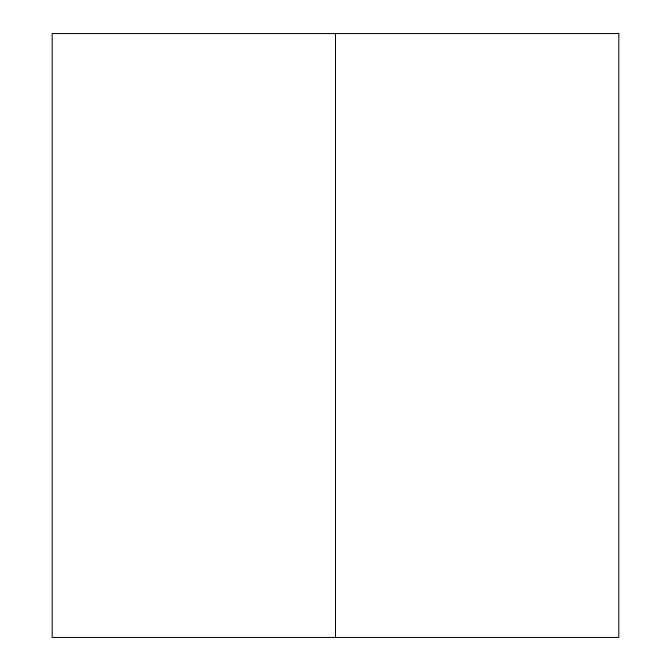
<?xml version="1.0" encoding="UTF-8"?>
<svg xmlns="http://www.w3.org/2000/svg" width="671" height="671" viewBox="0 0 671 671"><rect width="100%" height="100%" fill="white"/><g stroke="black" fill="none" stroke-linecap="round" stroke-linejoin="round"><path stroke-width="1.01" d="M335.5 33.55L335.5 637.45M618.813 33.55L52.187 33.55L52.187 637.45L618.813 637.45L618.813 33.55"/></g></svg>
